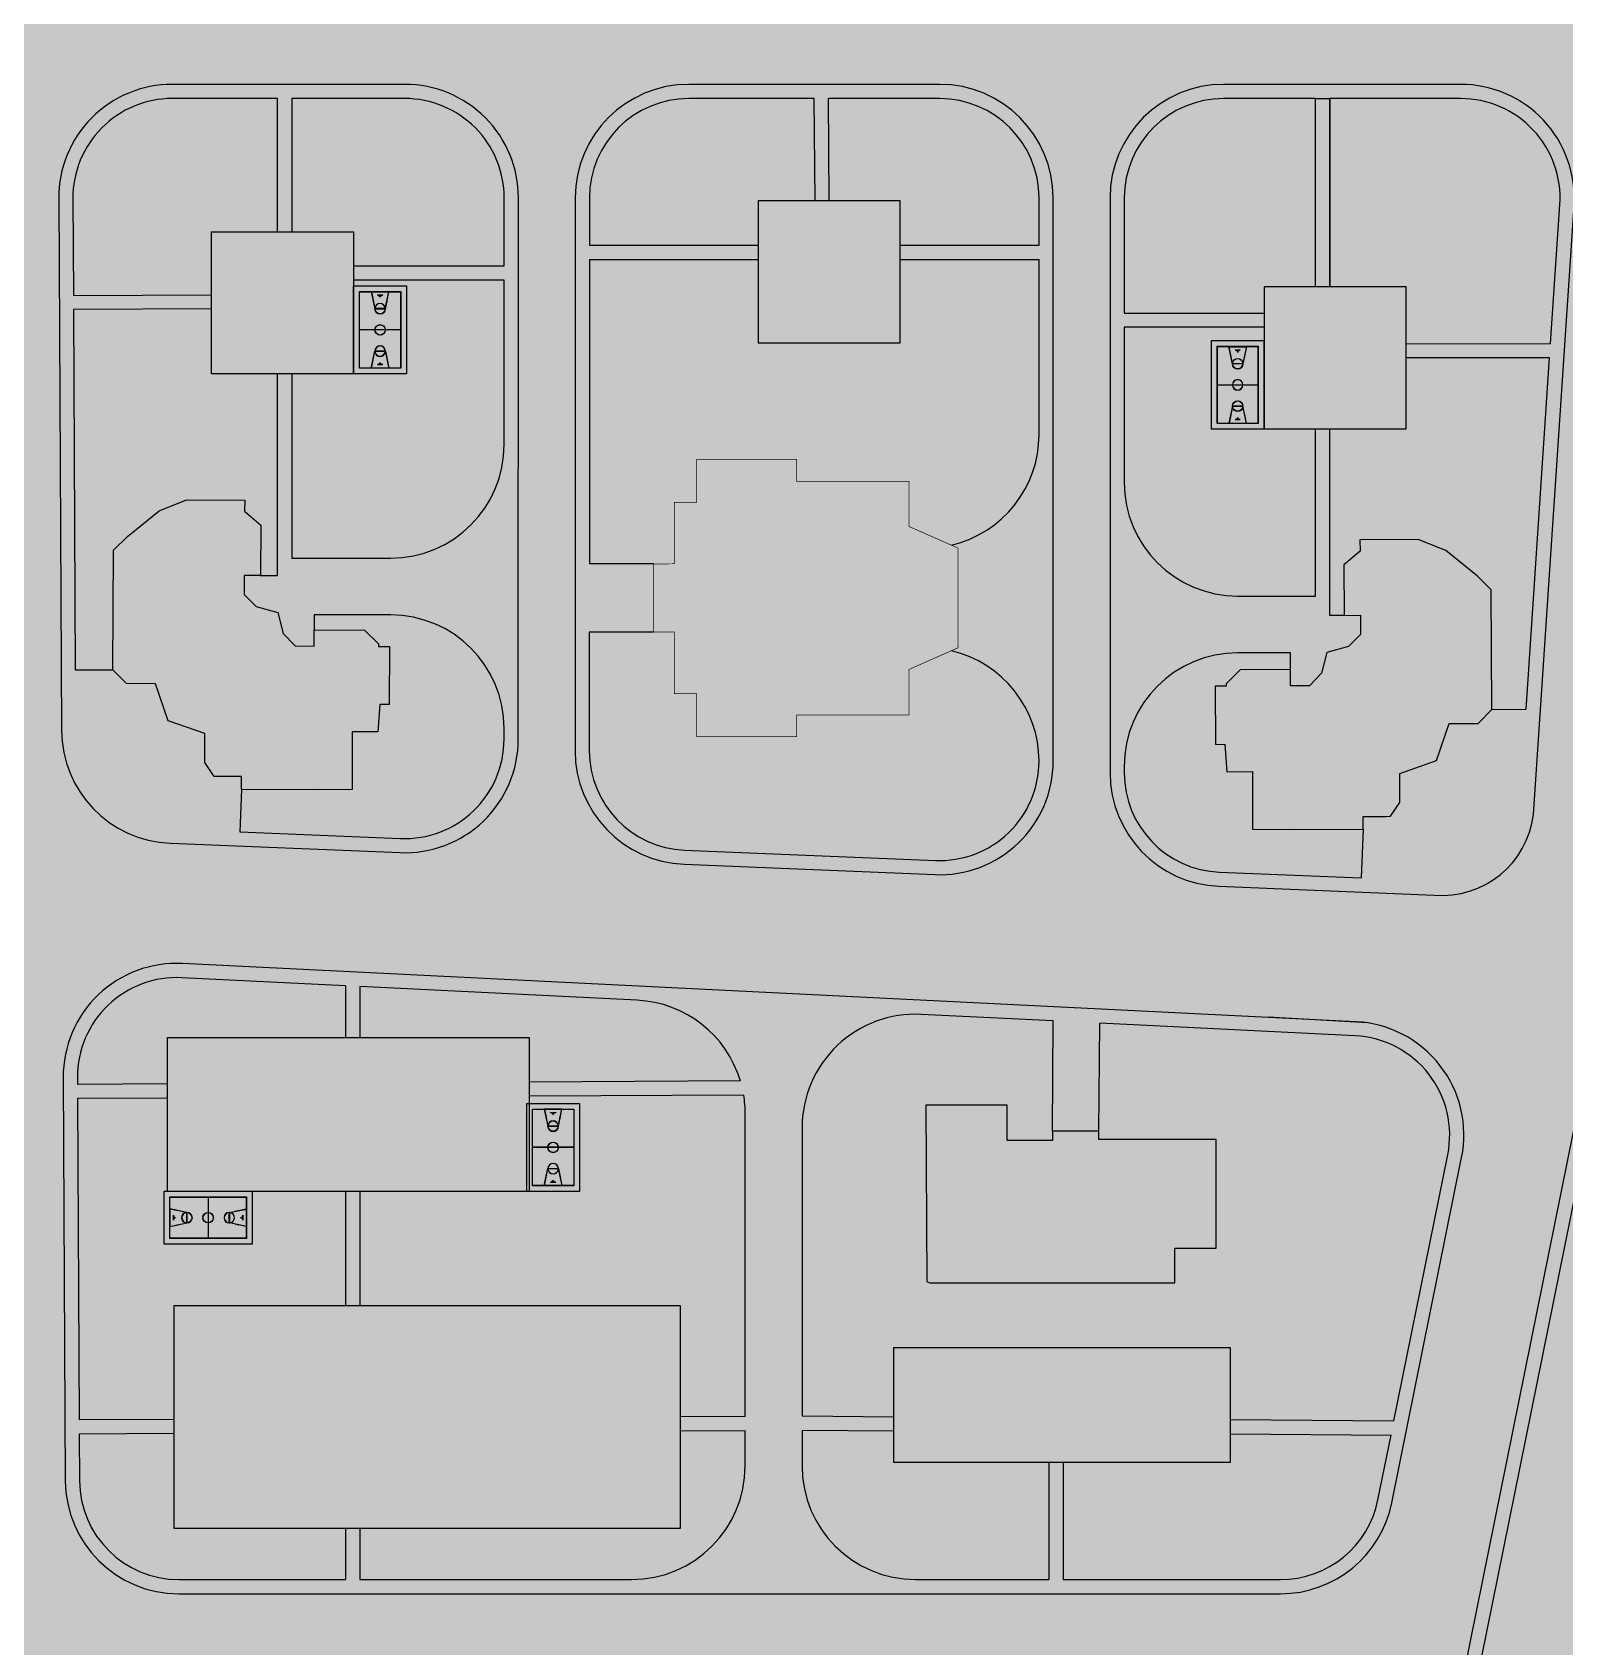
# Model space of a CAD drawing. Header units: inches. Extents: x -634 to 3638, y -6930911 to 5552.
# Drawn here: x 2186.9 to 2348.8, y 2172.8 to 2343.4 of the extents above; entities that cross this region are included whole.
import ezdxf

# ---------------------------------------------------------------- set-up
doc = ezdxf.new("R2010")
doc.units = ezdxf.units.IN
doc.header["$MEASUREMENT"] = 0
doc.layers.add('ELEV', color=134, linetype='Continuous', lineweight=18)
for name, color, linetype in [('SPORT', 7, 'Continuous'), ('зеленая зона', 100, 'Continuous'), ('муниц.здания', 181, 'Continuous')]:
    doc.layers.add(name, color=color, linetype=linetype)
for name, color, linetype, true_color in [('дет.площадки', 7, 'Continuous', 0xf5eb38), ('дорога', 7, 'Continuous', 0x737373), ('жил.зона', 7, 'Continuous', 0xee6868)]:
    doc.layers.add(name, color=color, linetype=linetype, true_color=true_color)

# ---------------------------------------------------------------- blocks, each defined once
blk = doc.blocks.new('A$C6FDB6B95')
at = {"layer": 'SPORT'}
for p, q in [((-2148, 1133), (1300, 1133)), ((-2148, -936), (-2148, 1133)), ((-1918, 904), (1070, 904)), ((-1918, -706), (-1918, 904)), ((-427, -706), (-427, 904)), ((-421, -706), (-421, 904)), ((1070, 904), (1070, -706)), ((1300, 1133), (1300, -936)), ((-1920, 438), (-1256, 300)), ((-1918, -246), (-1918, 444)), ((-1918, -246), (-1918, 444)), ((-1918, 444), (-1255, 306)), ((-1721, 403), (-1720, 408)), ((-1716, 402), (-1721, 403)), ((-1720, 408), (-1715, 407)), ((-1715, 407), (-1716, 402)), ((-1620, 382), (-1619, 387)), ((-1615, 381), (-1620, 382)), ((-1619, 387), (-1613, 386)), ((-1613, 386), (-1615, 381)), ((-1519, 361), (-1518, 366)), ((-1513, 360), (-1519, 361)), ((-1518, 366), (-1512, 365)), ((-1512, 365), (-1513, 360)), ((-1277, 305), (-1276, 299)), ((-1258, -102), (-1258, 300)), ((-1252, 300), (-1252, -102)), ((-427, -418), (-427, 616)), ((-421, -418), (-421, 616)), ((1070, 444), (406, 306)), ((1071, 438), (407, 300)), ((409, -102), (409, 300)), ((429, 305), (428, 299)), ((1070, -246), (1070, 444)), ((1070, -246), (1070, 444)), ((-1256, -102), (-1920, -240)), ((-1255, -108), (-1918, -246)), ((-1277, -107), (-1276, -101)), ((406, -108), (1070, -246)), ((407, -102), (1071, -240)), ((429, -107), (428, -101)), ((1300, -936), (-2148, -936)), ((1070, -706), (-1918, -706))]:
    blk.add_line(p, q, dxfattribs=at)
for points in [[(1300, -936), (-2148, -936), (-2148, 1133), (1300, 1133)], [(1076, -711), (-1924, -711), (-1924, 909), (1076, 909)], [(-1781, 202), (-1784, 202), (-1784, -4), (-1781, -4)], [(671, 361), (669, 366), (664, 365), (665, 360)], [(772, 382), (771, 387), (765, 386), (766, 381)], [(873, 403), (872, 408), (866, 407), (868, 402)], [(932, 202), (936, 202), (936, -4), (932, -4)], [(-1721, -205), (-1720, -211), (-1715, -209), (-1716, -204)], [(-1620, -184), (-1619, -190), (-1613, -188), (-1615, -183)], [(-1519, -163), (-1518, -168), (-1512, -167), (-1513, -162)], [(671, -163), (669, -168), (664, -167), (665, -162)], [(772, -184), (771, -190), (765, -188), (766, -183)], [(873, -205), (872, -211), (866, -209), (868, -204)]]:
    blk.add_lwpolyline(points, close=True, dxfattribs=at)
blk.add_lwpolyline([(403, -102, -0.985815), (403, 300)], format="xyb", close=True, dxfattribs=at)
for centre, radius in [((-1741, 99), 25.9), ((-424, 99), 207), ((-424, 99), 201), ((892, 99), 25.9)]:
    blk.add_circle(centre, radius, dxfattribs=at)
for centre, radius, start, end in [((-1255, 99), 207, 96.21469, 263.78531), ((-1255, 99), 201, 96.21469, 263.78531), ((-1255, 99), 207, 270, 90), ((-1255, 99), 201, 270.81854, 89.18146), ((406, 99), 207, 90, 270), ((406, 99), 201, 276.21469, 83.78531), ((406, 99), 207, 276.21469, 83.78531)]:
    blk.add_arc(centre, radius, start, end, dxfattribs=at)

msp = doc.modelspace()

# ---------------------------------------------------------------- hatches: boundary and pattern name
at = {"layer": 'ELEV', "linetype": 'Continuous'}
h = msp.add_hatch(dxfattribs=at)
h.set_pattern_fill('ANSI31', color=256, scale=0.01044, style=0)
h.set_pattern_definition([(45, (1262.311104, 3366.587935), (-0.02343928418428, 0.02343928418428), [])])
edge = h.paths.add_edge_path()
edge.add_ellipse((1445.78234, 3471.96182), major_axis=(0, 6932302.83262), ratio=0.00000001506, start_angle=89.999976115149, end_angle=270.000023884851)
edge.add_line((1445.67794, 3474.85168), (1445.67794, 3528.48347))
edge.add_line((1445.67794, 3528.48347), (1445.88675, 3528.48347))
edge.add_line((1445.88675, 3528.48347), (1445.88675, 3474.85168))
at = {"layer": 'дорога', "true_color": 0x636466}
h = msp.add_hatch(color=251, dxfattribs=at)
h.dxf.hatch_style = 1
h.paths.add_polyline_path([(2388.16199, 2558.76151), (1900.91547, 2558.76151), (1902.62868, 2138.1204), (2321.55774, 2041.40864), (2361.66137, 2215.12663), (2374.93753, 2332.70619)])
at = {"layer": 'дорога', "true_color": 0x939598}
h = msp.add_hatch(color=252, dxfattribs=at)
h.dxf.hatch_style = 1
h.paths.add_polyline_path([(2238.29791, 2325.89319, 0.414273069), (2226.29791, 2337.89562), (2201.73235, 2337.89562, 0.415721382), (2189.73251, 2325.83388), (2190.02166, 2269.63743, 0.400740866), (2201.52878, 2257.7093), (2225.79357, 2256.71215, 0.426234911), (2238.28629, 2268.69959)])
h.paths.add_polyline_path([(2224.79129, 2287.83323), (2214.34597, 2287.83487), (2214.34597, 2307.29345), (2212.84597, 2307.29345), (2212.84597, 2285.99026), (2211.0619, 2285.99026), (2209.34322, 2285.99875), (2209.32947, 2283.98136), (2210.58781, 2282.71147), (2212.87398, 2282.08114), (2213.45089, 2279.8842), (2214.70978, 2278.5546), (2216.72403, 2278.54464), (2216.73252, 2280.26317), (2216.73252, 2281.83487), (2224.78896, 2281.83323, -0.414213562), (2236.78652, 2269.8308), (2236.78629, 2268.69989, -0.426234911), (2225.85516, 2258.21088), (2208.86804, 2258.90896), (2209.05204, 2263.38639), (2209.05727, 2264.7423), (2206.63045, 2264.75429), (2206.1702, 2264.75656), (2205.17485, 2266.22435), (2205.18557, 2269.28882), (2201.28927, 2270.64379), (2199.97057, 2274.55461), (2196.90938, 2274.56974), (2195.45379, 2276.04195), (2191.48883, 2276.02155), (2191.29297, 2314.08683), (2205.89057, 2314.16194), (2205.89057, 2315.66196), (2191.28526, 2315.58681), (2191.23249, 2325.8416, -0.415721382), (2201.73235, 2336.39562), (2212.84597, 2336.39562), (2212.84597, 2322.29345), (2214.34597, 2322.29345), (2214.34597, 2336.39562), (2226.29791, 2336.39562, -0.414273069), (2236.79791, 2325.89349), (2236.79645, 2318.70226), (2220.89057, 2318.70549), (2220.89057, 2317.20549), (2236.79615, 2317.20226), (2236.79262, 2299.8308, -0.414186354)], flags=16)
h = msp.add_hatch(color=252, dxfattribs=at)
h.dxf.hatch_style = 1
h.paths.add_polyline_path([(2294.79212, 2325.89562, 0.414213562), (2282.79212, 2337.89562), (2256.29791, 2337.89562, 0.414154058), (2244.29791, 2325.89806), (2244.28604, 2267.47164, 0.402293539), (2255.79332, 2255.47932), (2282.2994, 2254.39006, 0.426294931), (2294.79212, 2266.37994)])
h.paths.add_polyline_path([(2284.74778, 2278.36281), (2284.02981, 2278.04634, -0.348297148), (2293.29212, 2266.36281), (2293.29212, 2266.37994, -0.426294931), (2282.36099, 2255.8888), (2255.85491, 2256.97805, -0.402293539), (2245.78604, 2267.47133), (2245.78859, 2280.01987), (2252.55108, 2280.0185), (2252.55108, 2287.22009), (2245.79006, 2287.22147), (2245.79659, 2319.39792), (2263.60738, 2319.39792), (2263.60738, 2320.89792), (2245.7969, 2320.89792), (2245.79791, 2325.89776, -0.414154058), (2256.29791, 2336.39562), (2269.54501, 2336.39562), (2269.63647, 2325.59842), (2271.13652, 2325.59842), (2271.04507, 2336.39562), (2282.79212, 2336.39562, -0.414213562), (2293.29212, 2325.89562), (2293.29212, 2320.89792), (2278.60738, 2320.89792), (2278.60738, 2319.39792), (2293.29212, 2319.39792), (2293.29212, 2300.88821, -0.348297148), (2284.02981, 2289.20467), (2284.74778, 2288.88821)], flags=16)
h = msp.add_hatch(color=252, dxfattribs=at)
h.dxf.hatch_style = 1
h.paths.add_polyline_path([(2324.0112, 2336.39562), (2322.5112, 2336.39562), (2322.5112, 2316.4823), (2324.0112, 2316.4823)], flags=0)
h.paths.add_polyline_path([(2337.83292, 2337.89562), (2312.79212, 2337.89562, 0.414213562), (2300.79212, 2325.89562), (2300.79212, 2265.1471, 0.402234529), (2312.2994, 2253.15722), (2335.02581, 2252.22329, 0.403601937), (2345.51869, 2260.74263), (2349.80637, 2325.09789, 0.433835841)])
h.paths.add_polyline_path([(2337.83292, 2336.39562, -0.433835841), (2348.30969, 2325.19761), (2347.33018, 2310.4959), (2332.07209, 2310.4823), (2332.07209, 2308.9823), (2347.23024, 2308.99581), (2344.75761, 2271.88326), (2341.12683, 2271.83765), (2339.67124, 2270.36543), (2336.61005, 2270.35031), (2335.29135, 2266.43949), (2331.39506, 2265.08451), (2331.40577, 2262.02004), (2330.41042, 2260.55226), (2329.95017, 2260.54998), (2327.52335, 2260.53799), (2327.52858, 2259.18208), (2327.31733, 2254.04133), (2312.36099, 2254.65596, -0.402234529), (2302.29212, 2265.1471), (2302.29212, 2265.82522, -0.414213562), (2314.29212, 2277.82522), (2319.8481, 2277.82522), (2319.8481, 2276.05887), (2319.8566, 2274.34034), (2321.87084, 2274.35029), (2323.12974, 2275.6799), (2323.70664, 2277.87683), (2325.99281, 2278.50716), (2327.25116, 2279.77705), (2327.2374, 2281.79444), (2325.51872, 2281.78595), (2324.0112, 2281.78595), (2324.0112, 2301.4823), (2322.5112, 2301.4823), (2322.5112, 2283.82522), (2314.29212, 2283.82522, -0.414213562), (2302.29212, 2295.82522), (2302.29212, 2312.23387), (2317.07209, 2312.23387), (2317.07209, 2313.73387), (2302.29212, 2313.73387), (2302.29212, 2325.89562, -0.414213562), (2312.79212, 2336.39562)], flags=16)
h.paths.add_polyline_path([(2317.07209, 2310.79264), (2317.07209, 2301.4823), (2311.48588, 2301.4823), (2311.48588, 2310.79264)], flags=0)
h.paths.add_polyline_path([(2316.46692, 2310.18747), (2316.46692, 2302.08747), (2312.09105, 2302.08747), (2312.09105, 2310.18747)], flags=0)
h.paths.add_polyline_path([(2315.19417, 2302.10299), (2315.19483, 2302.09983), (2315.21002, 2302.10299)], flags=0)
h.paths.add_polyline_path([(2316.4514, 2310.17195), (2316.4514, 2306.12971), (2314.83755, 2306.12971, -0.986206236), (2313.72042, 2306.12971), (2312.88225, 2306.12971), (2312.10657, 2306.12971), (2312.10657, 2306.14523), (2312.10657, 2310.17195), (2315.19417, 2310.17195), (2315.19483, 2310.17511), (2315.21002, 2310.17195)], flags=0)
h.paths.add_polyline_path([(2313.3638, 2310.17195), (2313.72365, 2308.44018, -0.897017361), (2314.83432, 2308.44018), (2314.8189, 2308.4385, 0.897017361), (2313.73907, 2308.4385), (2313.72365, 2308.44018), (2313.7346, 2308.38747), (2314.83755, 2308.38747, -1.006968894), (2313.72036, 2308.37971), (2313.57525, 2309.07808), (2313.56006, 2309.07492), (2313.5569, 2309.09011), (2313.50687, 2309.34914), (2313.50323, 2309.34839), (2313.50008, 2309.36358), (2313.45128, 2309.62287), (2313.44641, 2309.62186), (2313.44325, 2309.63705), (2313.34795, 2310.17195)], flags=0)
h.paths.add_polyline_path([(2315.11472, 2309.63705), (2315.11156, 2309.62186), (2315.09637, 2309.62501), (2315.09953, 2309.64021)], flags=0)
h.paths.add_polyline_path([(2314.5583, 2309.80885), (2314.5583, 2309.79954), (2313.99967, 2309.79954), (2313.99967, 2309.80885)], flags=0)
h.paths.add_polyline_path([(2314.34881, 2309.69247, -1), (2314.20916, 2309.69247, -1)], flags=0)
h.paths.add_polyline_path([(2315.05789, 2309.36358), (2315.05474, 2309.34839), (2315.03954, 2309.35155), (2315.0427, 2309.36674)], flags=0)
h.paths.add_polyline_path([(2315.00107, 2309.09011), (2314.99791, 2309.07492), (2314.98272, 2309.07808), (2314.98588, 2309.09327)], flags=0)
h.paths.add_polyline_path([(2314.82203, 2308.37195, -0.985814884), (2313.73594, 2308.37195)], flags=0)
h.paths.add_polyline_path([(2313.73594, 2306.14523), (2314.82203, 2306.14523, 0.985811187)], flags=0)
h.paths.add_polyline_path([(2314.83755, 2303.88747), (2313.7346, 2303.88747), (2313.72365, 2303.83475), (2313.73907, 2303.83643, 0.897017361), (2314.8189, 2303.83643), (2314.83432, 2303.83475, -0.897017361), (2313.72365, 2303.83475), (2313.3638, 2302.10299), (2313.34795, 2302.10299), (2313.45844, 2302.63473), (2313.44325, 2302.63789), (2313.44641, 2302.65308), (2313.50323, 2302.9107), (2313.50008, 2302.91136), (2313.50323, 2302.92655), (2313.56094, 2303.18399), (2313.5569, 2303.18483), (2313.56006, 2303.20002), (2313.72036, 2303.89523, -1.006968894)], flags=0)
h.paths.add_polyline_path([(2314.82203, 2303.90299), (2313.73594, 2303.90299, -0.985814884)], flags=0)
h.paths.add_polyline_path([(2314.99791, 2303.20002), (2315.00107, 2303.18483), (2314.98588, 2303.18167), (2314.98272, 2303.19686)], flags=0)
h.paths.add_polyline_path([(2315.05474, 2302.92655), (2315.05789, 2302.91136), (2315.0427, 2302.9082), (2315.03954, 2302.92339)], flags=0)
h.paths.add_polyline_path([(2315.11156, 2302.65308), (2315.11472, 2302.63789), (2315.09953, 2302.63473), (2315.09637, 2302.64992)], flags=0)
h.paths.add_polyline_path([(2314.34881, 2302.58247, -1), (2314.20916, 2302.58247, -1)], flags=0)
h.paths.add_polyline_path([(2314.5583, 2302.4754), (2314.5583, 2302.46609), (2313.99967, 2302.46609), (2313.99967, 2302.4754)], flags=0)
at = {"layer": 'дорога', "true_color": 0x58ba48}
h = msp.add_hatch(color=85, dxfattribs=at)
h.dxf.hatch_style = 1
h.paths.add_polyline_path([(2212.84597, 2336.39562), (2201.73235, 2336.39562, 0.415721382), (2191.23249, 2325.8416), (2191.28526, 2315.58681), (2205.89057, 2315.66196), (2205.89057, 2322.29345), (2212.84597, 2322.29345)])
h = msp.add_hatch(color=85, dxfattribs=at)
h.dxf.hatch_style = 1
h.paths.add_polyline_path([(2226.29791, 2336.39562), (2214.34597, 2336.39562), (2214.34597, 2322.29345), (2220.89057, 2322.29345), (2220.89057, 2318.70549), (2236.79645, 2318.70226), (2236.79791, 2325.89349, 0.414273069)])
h = msp.add_hatch(color=85, dxfattribs=at)
h.dxf.hatch_style = 1
h.paths.add_polyline_path([(2269.54501, 2336.39562), (2256.29791, 2336.39562, 0.414154058), (2245.79791, 2325.89776), (2245.7969, 2320.89792), (2263.60738, 2320.89792), (2263.60738, 2325.59842), (2269.63647, 2325.59842)])
h = msp.add_hatch(color=85, dxfattribs=at)
h.dxf.hatch_style = 1
h.paths.add_polyline_path([(2282.79212, 2336.39562), (2271.04507, 2336.39562), (2271.13652, 2325.59842), (2278.60738, 2325.59842), (2278.60738, 2320.89792), (2293.29212, 2320.89792), (2293.29212, 2325.89562, 0.414213562)])
h = msp.add_hatch(color=85, dxfattribs=at)
h.dxf.hatch_style = 1
h.paths.add_polyline_path([(2322.5112, 2336.39562), (2312.79212, 2336.39562, 0.414213562), (2302.29212, 2325.89562), (2302.29212, 2313.73387), (2317.07209, 2313.73387), (2317.07209, 2316.4823), (2322.5112, 2316.4823)])
at = {"layer": 'дорога', "true_color": 0x939598}
h = msp.add_hatch(color=252, dxfattribs=at)
h.dxf.hatch_style = 1
h.paths.add_polyline_path([(2324.0112, 2336.39562), (2322.5112, 2336.39562), (2322.5112, 2316.4823), (2324.0112, 2316.4823)])
at = {"layer": 'дорога', "true_color": 0x58ba48}
h = msp.add_hatch(color=85, dxfattribs=at)
h.dxf.hatch_style = 1
h.paths.add_polyline_path([(2348.30969, 2325.19761, 0.433835841), (2337.83292, 2336.39562), (2324.0112, 2336.39562), (2324.0112, 2316.4823), (2332.07209, 2316.4823), (2332.07209, 2310.4823), (2347.33018, 2310.4959)])
at = {"layer": 'дорога', "true_color": 0xf4ee51}
h = msp.add_hatch(color=41, dxfattribs=at)
h.dxf.hatch_style = 1
h.paths.add_polyline_path([(2278.60738, 2325.59842), (2263.60738, 2325.59842), (2263.60738, 2310.59842), (2278.60738, 2310.59842)])
h = msp.add_hatch(color=41, dxfattribs=at)
h.dxf.hatch_style = 1
h.paths.add_polyline_path([(2220.89057, 2322.29345), (2205.89057, 2322.29345), (2205.89057, 2307.29345), (2220.89057, 2307.29345)])
at = {"layer": 'дорога', "true_color": 0x58ba48}
h = msp.add_hatch(color=85, dxfattribs=at)
h.dxf.hatch_style = 1
h.paths.add_polyline_path([(2293.29212, 2300.88821), (2293.29212, 2319.39792), (2278.60738, 2319.39792), (2278.60738, 2310.59842), (2263.60738, 2310.59842), (2263.60738, 2319.39792), (2245.79659, 2319.39792), (2245.79006, 2287.22147), (2252.55108, 2287.22009), (2254.75265, 2287.23252), (2254.75265, 2293.72791), (2257.1193, 2293.72791), (2257.1193, 2298.27025), (2267.69589, 2298.27025), (2267.69589, 2295.95672), (2279.54677, 2295.95672), (2279.54677, 2291.1807), (2284.02981, 2289.20467, 0.348297148)])
h = msp.add_hatch(color=85, dxfattribs=at)
h.dxf.hatch_style = 1
h.paths.add_polyline_path([(2236.79262, 2299.8308), (2236.79615, 2317.20226), (2220.89057, 2317.20549), (2220.89057, 2307.29345), (2214.34597, 2307.29345), (2214.34597, 2287.83487), (2224.79129, 2287.83323, 0.414186354)])
h.paths.add_polyline_path([(2225.87161, 2307.89862), (2221.49574, 2307.89862), (2221.49574, 2315.99862), (2225.87161, 2315.99862)], flags=16)
h.paths.add_polyline_path([(2222.76849, 2315.98311), (2222.76783, 2315.98626), (2222.75264, 2315.98311)], flags=0)
h.paths.add_polyline_path([(2225.85609, 2307.91414), (2222.76849, 2307.91414), (2222.76783, 2307.91098), (2222.75264, 2307.91414), (2221.51126, 2307.91414), (2221.51126, 2311.95638), (2223.12511, 2311.95638, -0.986204438), (2224.24224, 2311.95638), (2225.08041, 2311.95638), (2225.85609, 2311.95638), (2225.85609, 2311.94087)], flags=0)
h.paths.add_polyline_path([(2223.12511, 2309.71414), (2223.14063, 2309.71414, -0.99433131), (2224.22678, 2309.7048), (2224.23901, 2309.64591, 1.048443141)], flags=0)
h.paths.add_polyline_path([(2223.12511, 2309.69862), (2224.24391, 2309.69862), (2224.2423, 2309.70638, -0.993079335)], flags=0)
h.paths.add_polyline_path([(2223.96299, 2308.27724), (2223.40437, 2308.27724), (2223.40437, 2308.28656), (2223.68368, 2308.3238, -0.414213562), (2223.61385, 2308.39362, -1), (2223.7535, 2308.39362, -0.414213562), (2223.68368, 2308.3238), (2223.90712, 2308.28656), (2223.96299, 2308.28656)], flags=0)
h.paths.add_polyline_path([(2224.51941, 2308.44904), (2224.50422, 2308.44589), (2224.50106, 2308.46108), (2224.51625, 2308.46424)], flags=0)
h.paths.add_polyline_path([(2224.46258, 2308.72251), (2224.44739, 2308.71936), (2224.44424, 2308.73455), (2224.45943, 2308.7377)], flags=0)
h.paths.add_polyline_path([(2222.86313, 2308.44589), (2222.84794, 2308.44904), (2222.8511, 2308.46424), (2222.86629, 2308.46108)], flags=0)
h.paths.add_polyline_path([(2224.40576, 2308.99598), (2224.39057, 2308.99282), (2224.38741, 2309.00802), (2224.4026, 2309.01117)], flags=0)
h.paths.add_polyline_path([(2222.91996, 2308.71936), (2222.90477, 2308.72251), (2222.90792, 2308.7377), (2222.92312, 2308.73455)], flags=0)
h.paths.add_polyline_path([(2222.97678, 2308.99282), (2222.96159, 2308.99598), (2222.96475, 2309.01117), (2222.97994, 2309.00802)], flags=0)
h.paths.add_polyline_path([(2224.22672, 2311.94087), (2223.14063, 2311.94087, 0.985814884)], flags=0)
h.paths.add_polyline_path([(2223.12834, 2314.25134), (2223.14376, 2314.24966, -0.897017361), (2224.22359, 2314.24966), (2224.23901, 2314.25134, 0.897017361)], flags=0)
h.paths.add_polyline_path([(2223.12511, 2314.19862), (2224.22806, 2314.19862), (2224.59886, 2315.98311), (2224.61471, 2315.98311), (2224.50422, 2315.45136), (2224.51941, 2315.44821), (2224.51625, 2315.43301), (2224.45943, 2315.17539), (2224.46258, 2315.17474), (2224.45943, 2315.15954), (2224.40172, 2314.90211), (2224.40576, 2314.90127), (2224.4026, 2314.88607), (2224.2423, 2314.19087, -1.006968894)], flags=0)
h.paths.add_polyline_path([(2223.14063, 2314.18311), (2224.22672, 2314.18311, -0.985814884)], flags=0)
h.paths.add_polyline_path([(2222.97994, 2314.88923), (2222.96475, 2314.88607), (2222.96159, 2314.90127), (2222.97678, 2314.90442)], flags=0)
h.paths.add_polyline_path([(2222.92312, 2315.1627), (2222.90792, 2315.15954), (2222.90477, 2315.17474), (2222.91996, 2315.17789)], flags=0)
h.paths.add_polyline_path([(2223.61385, 2315.50362, -0.414213562), (2223.68368, 2315.57345), (2223.46023, 2315.61069), (2223.40437, 2315.61069), (2223.40437, 2315.62), (2223.96299, 2315.62), (2223.96299, 2315.61069), (2223.68368, 2315.57345, -0.414213562), (2223.7535, 2315.50362, -1)], flags=0)
h.paths.add_polyline_path([(2222.86629, 2315.43617), (2222.8511, 2315.43301), (2222.84794, 2315.44821), (2222.86313, 2315.45136)], flags=0)
at = {"layer": 'дорога', "true_color": 0xf4ee51}
h = msp.add_hatch(color=41, dxfattribs=at)
h.dxf.hatch_style = 1
h.paths.add_polyline_path([(2332.07209, 2316.4823), (2317.07209, 2316.4823), (2317.07209, 2301.4823), (2332.07209, 2301.4823)])
at = {"layer": 'дорога', "true_color": 0x58ba48}
h = msp.add_hatch(color=85, dxfattribs=at)
h.dxf.hatch_style = 1
h.paths.add_polyline_path([(2212.84597, 2307.29345), (2205.89057, 2307.29345), (2205.89057, 2314.16194), (2191.29297, 2314.08683), (2191.48883, 2276.02155), (2195.45379, 2276.04195), (2195.51622, 2288.67487), (2196.98627, 2290.13047), (2200.33105, 2292.82857), (2203.23149, 2293.98934), (2209.38255, 2293.95895), (2209.37674, 2292.78301), (2211.08819, 2291.31154), (2211.0619, 2285.99026), (2212.84597, 2285.99026)])
h = msp.add_hatch(color=85, dxfattribs=at)
h.dxf.hatch_style = 1
h.paths.add_polyline_path([(2322.5112, 2301.4823), (2317.07209, 2301.4823), (2317.07209, 2312.23387), (2302.29212, 2312.23387), (2302.29212, 2295.82522, 0.414213562), (2314.29212, 2283.82522), (2322.5112, 2283.82522)])
h.paths.add_polyline_path([(2316.46692, 2302.08747), (2312.09105, 2302.08747), (2312.09105, 2310.18747), (2316.46692, 2310.18747)], flags=16)
h.paths.add_polyline_path([(2315.19417, 2302.10299), (2315.19483, 2302.09983), (2315.21002, 2302.10299)], flags=0)
h.paths.add_polyline_path([(2316.4514, 2306.12971), (2314.83755, 2306.12971, -0.986206236), (2313.72042, 2306.12971), (2312.88225, 2306.12971), (2312.10657, 2306.12971), (2312.10657, 2306.14523), (2312.10657, 2310.17195), (2315.19417, 2310.17195), (2315.19483, 2310.17511), (2315.21002, 2310.17195), (2316.4514, 2310.17195)], flags=0)
h.paths.add_polyline_path([(2314.83432, 2303.83475), (2314.8189, 2303.83643, -0.897017361), (2313.73907, 2303.83643), (2313.72365, 2303.83475, 0.897017361)], flags=0)
h.paths.add_polyline_path([(2313.34795, 2302.10299), (2313.45844, 2302.63473), (2313.44325, 2302.63789), (2313.44641, 2302.65308), (2313.50323, 2302.9107), (2313.50008, 2302.91136), (2313.50323, 2302.92655), (2313.56094, 2303.18399), (2313.5569, 2303.18483), (2313.56006, 2303.20002), (2313.72036, 2303.89523, -1.006968894), (2314.83755, 2303.88747), (2313.7346, 2303.88747), (2313.3638, 2302.10299)], flags=0)
h.paths.add_polyline_path([(2315.11472, 2302.63789), (2315.09953, 2302.63473), (2315.09637, 2302.64992), (2315.11156, 2302.65308)], flags=0)
h.paths.add_polyline_path([(2314.5583, 2302.46609), (2313.99967, 2302.46609), (2313.99967, 2302.4754), (2314.27898, 2302.51264, -0.414213562), (2314.20916, 2302.58247, -1), (2314.34881, 2302.58247, -0.414213562), (2314.27898, 2302.51264), (2314.50243, 2302.4754), (2314.5583, 2302.4754)], flags=0)
h.paths.add_polyline_path([(2315.05789, 2302.91136), (2315.0427, 2302.9082), (2315.03954, 2302.92339), (2315.05474, 2302.92655)], flags=0)
h.paths.add_polyline_path([(2315.00107, 2303.18483), (2314.98588, 2303.18167), (2314.98272, 2303.19686), (2314.99791, 2303.20002)], flags=0)
h.paths.add_polyline_path([(2314.82203, 2303.90299), (2313.73594, 2303.90299, -0.985814884)], flags=0)
h.paths.add_polyline_path([(2313.73594, 2306.14523), (2314.82203, 2306.14523, 0.985811187)], flags=0)
h.paths.add_polyline_path([(2314.83755, 2308.37195), (2314.82203, 2308.37195, -0.99433131), (2313.73588, 2308.38129), (2313.72365, 2308.44018, 1.048443141)], flags=0)
h.paths.add_polyline_path([(2313.71875, 2308.38747), (2313.72036, 2308.37971, -0.993079335), (2314.83755, 2308.38747)], flags=0)
h.paths.add_polyline_path([(2314.99791, 2309.07492), (2314.98272, 2309.07808), (2314.98588, 2309.09327), (2315.00107, 2309.09011)], flags=0)
h.paths.add_polyline_path([(2315.05474, 2309.34839), (2315.03954, 2309.35155), (2315.0427, 2309.36674), (2315.05789, 2309.36358)], flags=0)
h.paths.add_polyline_path([(2313.57525, 2309.07808), (2313.56006, 2309.07492), (2313.5569, 2309.09011), (2313.57209, 2309.09327)], flags=0)
h.paths.add_polyline_path([(2315.11156, 2309.62186), (2315.09637, 2309.62501), (2315.09953, 2309.64021), (2315.11472, 2309.63705)], flags=0)
h.paths.add_polyline_path([(2313.51842, 2309.35155), (2313.50323, 2309.34839), (2313.50008, 2309.36358), (2313.51527, 2309.36674)], flags=0)
h.paths.add_polyline_path([(2314.20916, 2309.69247, -0.414213562), (2314.27898, 2309.7623), (2314.05554, 2309.79954), (2313.99967, 2309.79954), (2313.99967, 2309.80885), (2314.5583, 2309.80885), (2314.5583, 2309.79954), (2314.27898, 2309.7623, -0.414213562), (2314.34881, 2309.69247, -1)], flags=0)
h.paths.add_polyline_path([(2313.4616, 2309.62501), (2313.44641, 2309.62186), (2313.44325, 2309.63705), (2313.45844, 2309.64021)], flags=0)
h = msp.add_hatch(color=85, dxfattribs=at)
h.dxf.hatch_style = 1
h.paths.add_polyline_path([(2347.23024, 2308.99581), (2332.07209, 2308.9823), (2332.07209, 2301.4823), (2324.0112, 2301.4823), (2324.0112, 2281.78595), (2325.51872, 2281.78595), (2325.49243, 2287.10723), (2327.20388, 2288.5787), (2327.19807, 2289.75464), (2333.34913, 2289.78504), (2336.24957, 2288.62426), (2339.59435, 2285.92616), (2341.06441, 2284.47056), (2341.12683, 2271.83765), (2344.75761, 2271.88326)])
at = {"layer": 'дорога', "true_color": 0xcd6928}
h = msp.add_hatch(color=32, dxfattribs=at)
h.dxf.hatch_style = 1
h.paths.add_polyline_path([(2284.74778, 2288.88821), (2279.54677, 2291.1807), (2279.54677, 2295.95672), (2267.69589, 2295.95672), (2267.69589, 2298.27025), (2257.1193, 2298.27025), (2257.1193, 2293.72791), (2254.75265, 2293.72791), (2254.75265, 2287.23252), (2252.55108, 2287.22009), (2252.55108, 2280.0185), (2254.75265, 2280.0185), (2254.75265, 2273.5231), (2257.1193, 2273.5231), (2257.1193, 2268.98076), (2267.69589, 2268.98076), (2267.69589, 2271.25459), (2279.54677, 2271.25459), (2279.54677, 2276.07032), (2284.74778, 2278.36281)])
h = msp.add_hatch(color=32, dxfattribs=at)
h.dxf.hatch_style = 1
h.paths.add_polyline_path([(2224.68423, 2278.50553), (2223.50829, 2278.51112), (2223.50955, 2278.76697), (2222.05395, 2280.23688), (2216.73252, 2280.26317), (2216.72403, 2278.54464), (2214.70978, 2278.5546), (2213.45089, 2279.8842), (2212.87398, 2282.08114), (2210.58781, 2282.71147), (2209.32947, 2283.98136), (2209.34322, 2285.99875), (2211.0619, 2285.99026), (2211.08819, 2291.31154), (2209.37674, 2292.78301), (2209.38255, 2293.95895), (2203.23149, 2293.98934), (2200.33105, 2292.82857), (2196.98627, 2290.13047), (2195.51622, 2288.67487), (2195.45379, 2276.04195), (2196.90938, 2274.56974), (2199.97057, 2274.55461), (2201.28927, 2270.64379), (2205.18557, 2269.28882), (2205.17485, 2266.22435), (2206.1702, 2264.75656), (2206.63045, 2264.75429), (2209.05727, 2264.7423), (2209.05204, 2263.38639), (2216.6493, 2263.35193), (2220.72096, 2263.38639), (2220.75028, 2269.47845), (2223.46401, 2269.47057), (2223.65663, 2272.36434), (2224.65386, 2272.35989)])
h = msp.add_hatch(color=32, dxfattribs=at)
h.dxf.hatch_style = 1
h.paths.add_polyline_path([(2341.06441, 2284.47056), (2339.59435, 2285.92616), (2336.24957, 2288.62426), (2333.34913, 2289.78504), (2327.19807, 2289.75464), (2327.20388, 2288.5787), (2325.49243, 2287.10723), (2325.51872, 2281.78595), (2327.2374, 2281.79444), (2327.25116, 2279.77705), (2325.99281, 2278.50716), (2323.70664, 2277.87683), (2323.12974, 2275.6799), (2321.87084, 2274.35029), (2319.8566, 2274.34034), (2319.8481, 2276.05887), (2314.52667, 2276.03257), (2313.07107, 2274.56266), (2313.07234, 2274.30681), (2311.8964, 2274.30122), (2311.92677, 2268.15558), (2312.92399, 2268.16003), (2313.11661, 2265.26626), (2315.83035, 2265.27415), (2315.85967, 2259.18208), (2319.93132, 2259.14762), (2327.52858, 2259.18208), (2327.52335, 2260.53799), (2329.95017, 2260.54998), (2330.41042, 2260.55226), (2331.40577, 2262.02004), (2331.39506, 2265.08451), (2335.29135, 2266.43949), (2336.61005, 2270.35031), (2339.67124, 2270.36543), (2341.12683, 2271.83765)])
at = {"layer": 'дорога', "true_color": 0x58ba48}
h = msp.add_hatch(color=85, dxfattribs=at)
h.dxf.hatch_style = 1
h.paths.add_polyline_path([(2236.78629, 2268.69989), (2236.78652, 2269.8308, 0.414213562), (2224.78896, 2281.83323), (2216.73252, 2281.83487), (2216.73252, 2280.26317), (2222.05395, 2280.23688), (2223.50955, 2278.76697), (2223.50829, 2278.51112), (2224.68423, 2278.50553), (2224.65386, 2272.35989), (2223.65663, 2272.36434), (2223.46401, 2269.47057), (2220.75028, 2269.47845), (2220.72096, 2263.38639), (2216.6493, 2263.35193), (2209.05204, 2263.38639), (2208.86804, 2258.90896), (2225.85516, 2258.21088, 0.426234911)])
h = msp.add_hatch(color=85, dxfattribs=at)
h.dxf.hatch_style = 1
h.paths.add_polyline_path([(2293.29211, 2266.37166, 0.348090362), (2284.02981, 2278.04634), (2279.54677, 2276.07032), (2279.54677, 2271.25459), (2267.69589, 2271.25459), (2267.69589, 2268.98076), (2257.1193, 2268.98076), (2257.1193, 2273.5231), (2254.75265, 2273.5231), (2254.75265, 2280.0185), (2252.55108, 2280.0185), (2245.78859, 2280.01987), (2245.78604, 2267.47133, 0.402293539), (2255.85491, 2256.97805), (2282.36099, 2255.8888, 0.426061961)])
h = msp.add_hatch(color=85, dxfattribs=at)
h.dxf.hatch_style = 1
h.paths.add_polyline_path([(2315.83035, 2265.27415), (2313.11661, 2265.26626), (2312.92399, 2268.16003), (2311.92677, 2268.15558), (2311.8964, 2274.30122), (2313.07234, 2274.30681), (2313.07107, 2274.56266), (2314.52667, 2276.03257), (2319.8481, 2276.05887), (2319.8481, 2277.82522), (2314.29212, 2277.82522, 0.414213562), (2302.29212, 2265.82522), (2302.29212, 2265.1471, 0.402234529), (2312.36099, 2254.65596), (2327.31733, 2254.04133), (2327.52858, 2259.18208), (2319.93132, 2259.14762), (2315.85967, 2259.18208)])
h = msp.add_hatch(color=85, dxfattribs=at)
h.dxf.hatch_style = 1
h.paths.add_polyline_path([(2024.86257, 2141.16318), (1916.27333, 2141.16318), (1916.27333, 2239.89936), (2013.38505, 2239.89936), (2013.38505, 2242.09081, 0.440017103), (2001.96968, 2252.55083), (1902.19818, 2243.81974), (1902.62868, 2138.1204), (2321.55774, 2041.40864), (2361.66137, 2215.12663), (2363.93033, 2235.22158), (2362.05875, 2235.32596, 0.372700523), (2351.18231, 2226.9231), (2320.50665, 2075.20333, -0.079040438), (2319.02333, 2071.22946, -0.328453608), (2284.1007, 2055.58834), (2078.44782, 2102.28989), (2035.69161, 2113.08823, -0.261418449), (2026.10279, 2122.17961), (2025.70148, 2123.47406, -0.071049496), (2025.09794, 2127.24345)])
at = {"layer": 'дорога', "true_color": 0x939598}
h = msp.add_hatch(color=252, dxfattribs=at)
h.dxf.hatch_style = 1
edge = h.paths.add_edge_path()
edge.add_arc((2326.17549, 2226.86834), 12, 348.5696681, 441.2033235)
edge.add_line((2328.01063, 2238.72719), (2202.80455, 2245.00049))
edge.add_arc((2202.21025, 2233.01522), 12, 87.1612857, 180.2948023)
edge.add_line((2190.21041, 2232.95348), (2190.42966, 2190.34297))
edge.add_arc((2202.4295, 2190.40471), 12, 180.2948023, 270)
edge.add_line((2202.4295, 2178.40471), (2318.80304, 2178.40471))
edge.add_arc((2318.80304, 2190.40471), 12, 270, 348.5696681)
edge.add_line((2330.56503, 2188.02659), (2337.93748, 2224.49023))
at = {"layer": 'дорога', "true_color": 0x58ba48}
h = msp.add_hatch(color=85, dxfattribs=at)
h.dxf.hatch_style = 1
h.paths.add_polyline_path([(2220.02819, 2242.64461), (2202.73026, 2243.50233, 0.43032419), (2191.71039, 2232.96119), (2191.71415, 2232.2304), (2201.22624, 2232.27935), (2201.22624, 2237.1928), (2220.02819, 2237.1928)])
h = msp.add_hatch(color=85, dxfattribs=at)
h.dxf.hatch_style = 1
h.paths.add_polyline_path([(2250.85256, 2241.11617), (2221.52819, 2242.57023), (2221.52819, 2237.1928), (2239.43764, 2237.1928), (2239.43764, 2232.47596), (2261.74867, 2232.59075, 0.317236773)])
h = msp.add_hatch(color=85, dxfattribs=at)
h.dxf.hatch_style = 1
h.paths.add_polyline_path([(2294.77883, 2238.93806), (2280.85256, 2239.6286, 0.428800516), (2268.25827, 2227.64333), (2268.25827, 2197.19533), (2277.96033, 2197.11238), (2277.96033, 2204.44277), (2313.49433, 2204.44277), (2313.49433, 2196.80859), (2330.7804, 2196.66081), (2336.46723, 2224.78749, 0.458847479), (2326.69549, 2237.35546), (2299.72948, 2238.69258), (2299.62093, 2227.29546), (2299.62093, 2226.41253), (2312.02037, 2226.41253), (2312.02037, 2214.92834), (2307.63161, 2214.92834), (2307.63161, 2211.26939), (2281.77121, 2211.26939), (2281.44692, 2211.40966), (2281.32621, 2230.01495), (2289.92967, 2230.01495), (2289.92967, 2226.30656), (2294.72586, 2226.30656), (2294.72586, 2227.29546)])
at = {"layer": 'дорога', "true_color": 0x939598}
h = msp.add_hatch(color=252, dxfattribs=at)
h.dxf.hatch_style = 1
h.paths.add_polyline_path([(2036.05891, 2114.54256, -0.261418449), (2027.53551, 2122.62379), (2027.1342, 2123.91824, -0.071049496), (2026.59773, 2127.26881), (2026.36279, 2141.16318), (2024.863, 2141.13782), (2025.09794, 2127.24345, 0.071049496), (2025.70148, 2123.47406), (2026.10279, 2122.17961, 0.261418449), (2035.69161, 2113.08823), (2078.43031, 2102.29431), (2284.1007, 2055.58834, 0.328453608), (2319.02333, 2071.22946, 0.079040438), (2320.50665, 2075.20333), (2351.18231, 2226.9231, -0.372700523), (2362.05875, 2235.32596), (2363.93033, 2235.22158), (2364.0989, 2236.71451), (2362.14227, 2236.82363, 0.372700523), (2349.71206, 2227.22037), (2319.0364, 2075.50059, -0.079040438), (2317.7179, 2071.96826, -0.328388991), (2284.42571, 2057.05272), (2078.79761, 2103.74865)])
at = {"layer": 'дорога', "true_color": 0xf4ee51}
h = msp.add_hatch(color=41, dxfattribs=at)
h.dxf.hatch_style = 1
h.paths.add_polyline_path([(2239.16959, 2230.2237), (2239.43764, 2237.1928), (2201.22624, 2237.1928), (2201.22624, 2220.93549), (2210.17502, 2220.93549), (2239.16959, 2220.89412)])
at = {"layer": 'дорога', "true_color": 0x58ba48}
h = msp.add_hatch(color=85, dxfattribs=at)
h.dxf.hatch_style = 1
h.paths.add_polyline_path([(2220.02819, 2220.89373), (2210.17502, 2220.89373), (2210.17502, 2215.34928), (2200.86467, 2215.34928), (2200.86467, 2220.93549), (2201.22624, 2220.93549), (2201.22624, 2230.77933), (2191.72187, 2230.73042), (2191.89658, 2196.77452), (2201.91336, 2196.82606), (2201.91336, 2208.82749), (2220.02819, 2208.82749)])
h = msp.add_hatch(color=85, dxfattribs=at)
h.dxf.hatch_style = 1
h.paths.add_polyline_path([(2262.25827, 2229.13089, 0.041074705), (2262.09685, 2231.09253), (2239.43764, 2230.97594), (2239.43764, 2230.2237), (2244.75579, 2230.2237), (2244.75579, 2220.91336), (2239.43764, 2220.91336), (2239.43764, 2220.89373), (2221.52819, 2220.89373), (2221.52819, 2208.82749), (2255.43413, 2208.82749), (2255.43413, 2197.10144), (2262.25827, 2197.13655)])
at = {"layer": 'дорога', "true_color": 0x4554a5}
h = msp.add_hatch(color=175, dxfattribs=at)
h.dxf.hatch_style = 1
h.paths.add_polyline_path([(2312.02037, 2226.41253), (2299.62093, 2226.41253), (2299.62093, 2227.29546), (2294.72586, 2227.29546), (2294.72586, 2226.30656), (2289.92967, 2226.30656), (2289.92967, 2230.01495), (2281.32621, 2230.01495), (2281.44692, 2211.40966), (2281.77121, 2211.26939), (2307.63161, 2211.26939), (2307.63161, 2214.92834), (2312.02037, 2214.92834)])
at = {"layer": 'дорога', "true_color": 0x136734}
h = msp.add_hatch(color=116, dxfattribs=at)
h.dxf.hatch_style = 1
h.paths.add_polyline_path([(2255.43413, 2208.82749), (2201.91336, 2208.82749), (2201.91336, 2185.33095), (2255.43413, 2185.33095)])
at = {"layer": 'дорога', "true_color": 0xf4ee51}
h = msp.add_hatch(color=41, dxfattribs=at)
h.dxf.hatch_style = 1
h.paths.add_polyline_path([(2313.49433, 2204.44277), (2277.96033, 2204.44277), (2277.96033, 2192.28876), (2313.49433, 2192.28876)])
at = {"layer": 'дорога', "true_color": 0x58ba48}
h = msp.add_hatch(color=85, dxfattribs=at)
h.dxf.hatch_style = 1
h.paths.add_polyline_path([(2262.25827, 2191.90471), (2262.25827, 2195.63653), (2255.43413, 2195.60142), (2255.43413, 2185.33095), (2221.52819, 2185.33095), (2221.52819, 2179.90471), (2250.25827, 2179.90471, 0.414213562)])
h = msp.add_hatch(color=85, dxfattribs=at)
h.dxf.hatch_style = 1
h.paths.add_polyline_path([(2294.33816, 2192.28876), (2277.96033, 2192.28876), (2277.96033, 2195.61233), (2268.25827, 2195.69527), (2268.25827, 2191.90471, 0.414213562), (2280.25827, 2179.90471), (2294.33816, 2179.90471)])
h = msp.add_hatch(color=85, dxfattribs=at)
h.dxf.hatch_style = 1
h.paths.add_polyline_path([(2201.91336, 2195.32604), (2191.9043, 2195.27454), (2191.92964, 2190.35068, 0.412707349), (2202.4295, 2179.90471), (2220.02819, 2179.90471), (2220.02819, 2185.33095), (2201.91336, 2185.33095)])
h = msp.add_hatch(color=85, dxfattribs=at)
h.dxf.hatch_style = 1
h.paths.add_polyline_path([(2329.09478, 2188.32386), (2330.47763, 2195.16334), (2313.49433, 2195.30853), (2313.49433, 2192.28876), (2295.83816, 2192.28876), (2295.83816, 2179.90471), (2318.80304, 2179.90471, 0.356918388)])

# ---------------------------------------------------------------- linework, layer by layer
at = {"layer": 'дет.площадки'}
for points in [[(2278.60738, 2325.59842), (2263.60738, 2325.59842), (2263.60738, 2310.59842), (2278.60738, 2310.59842)], [(2205.89057, 2322.29345), (2220.89057, 2322.29345), (2220.89057, 2307.29345), (2205.89057, 2307.29345)], [(2332.07209, 2316.4823), (2317.07209, 2316.4823), (2317.07209, 2301.4823), (2332.07209, 2301.4823)], [(2201.22624, 2237.1928), (2239.43764, 2237.1928), (2239.43764, 2220.89373), (2201.22624, 2220.89373)], [(2277.96033, 2204.44277), (2313.49433, 2204.44277), (2313.49433, 2192.28876), (2277.96033, 2192.28876)]]:
    msp.add_lwpolyline(points, close=True, dxfattribs=at)
at = {"layer": 'дорога'}
for p, q in [((2269.63647, 2325.59842), (2269.54501, 2336.39562)), ((2271.13642, 2325.61112), (2271.04496, 2336.40833)), ((2322.5112, 2316.4823), (2322.5112, 2336.39562)), ((2324.0112, 2316.4823), (2324.0112, 2336.39562)), ((2245.7969, 2320.89792), (2263.60738, 2320.89792)), ((2278.60738, 2320.89792), (2293.29212, 2320.89792)), ((2245.79659, 2319.39792), (2263.60738, 2319.39792)), ((2278.60738, 2319.39792), (2293.29212, 2319.39792)), ((2252.55108, 2287.22009), (2245.79006, 2287.22147)), ((2252.55108, 2280.0185), (2245.78859, 2280.01987)), ((2319.8481, 2276.05887), (2319.8481, 2277.82522)), ((2327.52858, 2259.18208), (2327.31733, 2254.04133)), ((2220.02819, 2242.64461), (2220.02819, 2237.1928)), ((2221.52819, 2242.57023), (2221.52819, 2237.1928)), ((2294.72586, 2227.29546), (2294.77883, 2238.93806)), ((2299.62093, 2227.29546), (2299.72948, 2238.69258)), ((2201.22624, 2232.27935), (2191.71415, 2232.2304)), ((2261.74867, 2232.59075), (2239.43764, 2232.47596)), ((2201.22624, 2230.77933), (2191.72187, 2230.73042)), ((2262.09685, 2231.09253), (2239.43764, 2230.97594)), ((2220.02819, 2220.89373), (2220.02819, 2208.82749)), ((2221.52819, 2220.89373), (2221.52819, 2208.82749)), ((2268.25827, 2197.19533), (2277.96033, 2197.11238)), ((2201.91336, 2196.82606), (2191.89658, 2196.77452)), ((2262.25827, 2197.13655), (2255.43413, 2197.10144)), ((2262.25827, 2195.63653), (2255.43413, 2195.60142)), ((2268.24544, 2195.69538), (2277.96033, 2195.61233)), ((2313.49433, 2196.80859), (2330.7804, 2196.66081)), ((2201.91336, 2195.32604), (2191.9043, 2195.27454)), ((2313.49433, 2195.30853), (2330.47763, 2195.16334)), ((2294.33816, 2192.28876), (2294.33816, 2179.90471)), ((2295.83816, 2192.28876), (2295.83816, 2179.90471)), ((2220.02819, 2185.33095), (2220.02819, 2179.90471)), ((2221.52819, 2185.33095), (2221.52819, 2179.90471))]:
    msp.add_line(p, q, dxfattribs=at)
for points in [[(2225.79357, 2256.71215, 0.426234911), (2238.28629, 2268.69959), (2238.29791, 2325.89319, 0.414273069), (2226.29791, 2337.89562), (2201.73235, 2337.89562, 0.415721382), (2189.73251, 2325.83388), (2190.02166, 2269.63743, 0.400740866), (2201.52878, 2257.7093), (2225.79357, 2256.71215)], [(2282.2994, 2254.39006, 0.426294931), (2294.79212, 2266.37994), (2294.79212, 2325.89562, 0.414213562), (2282.79212, 2337.89562), (2256.29791, 2337.89562, 0.414154058), (2244.29791, 2325.89806), (2244.28604, 2267.47164, 0.402293539), (2255.79332, 2255.47932), (2282.2994, 2254.39006)], [(2212.84597, 2322.29345), (2212.84597, 2336.39562), (2201.73235, 2336.39562, 0.415721382), (2191.23249, 2325.8416), (2191.28526, 2315.58681), (2205.89057, 2315.66196)], [(2220.89057, 2318.70549), (2236.79645, 2318.70226), (2236.79791, 2325.89349, 0.414273069), (2226.29791, 2336.39562), (2214.34597, 2336.39562), (2214.34597, 2322.29345)], [(2269.54501, 2336.39562), (2256.29791, 2336.39562, 0.414154058), (2245.79791, 2325.89776), (2245.7969, 2320.89792)], [(2293.29212, 2320.89792), (2293.29212, 2325.89562, 0.414213562), (2282.79212, 2336.39562), (2271.04507, 2336.39562)], [(2322.5112, 2336.39562), (2312.79212, 2336.39562, 0.414213562), (2302.29212, 2325.89562), (2302.29212, 2313.73387), (2317.07209, 2313.73387)], [(2332.07075, 2310.4823), (2347.33018, 2310.4959), (2348.30969, 2325.19761, 0.433835841), (2337.83292, 2336.39562), (2324.0112, 2336.39562)], [(2284.02981, 2289.20467, 0.348297148), (2293.29212, 2300.88821), (2293.29212, 2319.39792)], [(2214.34597, 2307.29345), (2214.34597, 2287.83487), (2224.79018, 2287.83323, 0.414213562), (2236.79262, 2299.8308), (2236.79615, 2317.20226), (2220.89027, 2317.20549)], [(2317.07209, 2312.23387), (2302.29212, 2312.23387), (2302.29212, 2295.82522, 0.414213562), (2314.29212, 2283.82522), (2322.5112, 2283.82522), (2322.5112, 2301.4823)], [(2209.05204, 2263.38639), (2208.86804, 2258.90896), (2225.85516, 2258.21088, 0.426234911), (2236.78629, 2268.69989), (2236.78652, 2269.8308, 0.414213562), (2224.78896, 2281.83323), (2216.73252, 2281.83487), (2216.73252, 2280.26317)], [(2245.78859, 2280.01987), (2245.78604, 2267.47133, 0.402293539), (2255.85491, 2256.97805), (2282.36099, 2255.8888, 0.426294931), (2293.29212, 2266.37994), (2293.29212, 2266.36281, 0.348297148), (2284.02981, 2278.04634, 0.348297148)], [(2319.8481, 2277.82522), (2314.29212, 2277.82522, 0.414213562), (2302.29212, 2265.82522), (2302.29212, 2265.1471, 0.402234529), (2312.36099, 2254.65596), (2327.31733, 2254.04133)], [(2190.42966, 2190.34297, 0.412707349), (2202.4295, 2178.40471), (2318.80304, 2178.40471, 0.356918388), (2330.56503, 2188.02659), (2337.93748, 2224.49023, 0.458847479), (2326.76978, 2238.85362), (2202.80455, 2245.00049, 0.43032419), (2190.21041, 2232.95348), (2190.42966, 2190.34297)], [(2220.02819, 2242.64461), (2202.73026, 2243.50233, 0.43032419), (2191.71039, 2232.96119), (2191.71415, 2232.2304)], [(2261.74867, 2232.59075, 0.317236773), (2250.85256, 2241.11617), (2221.52819, 2242.57023)], [(2294.77883, 2238.93806), (2280.85256, 2239.6286, 0.428800516), (2268.25827, 2227.64333), (2268.25827, 2197.19533)], [(2330.7804, 2196.66081), (2336.46723, 2224.78749, 0.458847479), (2326.69549, 2237.35546), (2299.72948, 2238.69258)], [(2364.0989, 2236.71451), (2362.14227, 2236.82363, 0.372700523), (2349.71206, 2227.22037), (2319.0364, 2075.50059, -0.079040438), (2317.7179, 2071.96826, -0.328388991), (2284.42571, 2057.05272), (2078.79761, 2103.74865), (2036.05891, 2114.54256, -0.261418449), (2027.53551, 2122.62379), (2027.1342, 2123.91824, -0.071049496), (2026.59773, 2127.26881), (2026.36279, 2141.16318), (2024.863, 2141.13782), (2025.09794, 2127.24345, 0.071049496), (2025.70148, 2123.47406), (2026.10279, 2122.17961, 0.261418449), (2035.69161, 2113.08823), (2078.43031, 2102.29431)], [(2363.93033, 2235.22158), (2362.05875, 2235.32596, 0.372700523), (2351.18231, 2226.9231), (2320.50665, 2075.20333, -0.079040438), (2319.02333, 2071.22946, -0.328453608), (2284.1007, 2055.58834), (2078.43031, 2102.29431)], [(2262.25827, 2229.13089, 0.041074705), (2262.09685, 2231.09253, 0.041074705)], [(2221.52819, 2179.90471), (2250.25827, 2179.90471, 0.414213562), (2262.25827, 2191.90471), (2262.25827, 2195.63653)], [(2268.25827, 2195.69527), (2268.25827, 2191.90471, 0.414213562), (2280.25827, 2179.90471), (2294.33816, 2179.90471)], [(2191.9043, 2195.27454), (2191.92964, 2190.35068, 0.412707349), (2202.4295, 2179.90471), (2220.02819, 2179.90471)], [(2295.83816, 2179.90471), (2318.80304, 2179.90471, 0.356918388), (2329.09478, 2188.32386), (2330.47763, 2195.16334)]]:
    msp.add_lwpolyline(points, format="xyb", dxfattribs=at)
msp.add_lwpolyline([(2312.2994, 2253.15722), (2335.02581, 2252.22329, 0.403601937), (2345.51869, 2260.74263), (2349.80637, 2325.09789, 0.433835841), (2337.83292, 2337.89562), (2312.79212, 2337.89562, 0.414213562), (2300.79212, 2325.89562), (2300.79212, 2265.1471, 0.402234529)], format="xyb", close=True, dxfattribs=at)
msp.add_lwpolyline([(2322.5112, 2336.39562), (2324.0112, 2336.39562), (2324.0112, 2316.4823), (2322.5112, 2316.4823)], close=True, dxfattribs=at)
for points in [[(2245.79659, 2319.39792), (2245.79006, 2287.22147)], [(2205.89829, 2314.16198), (2191.29297, 2314.08683), (2191.48883, 2276.02155), (2195.45379, 2276.04195)], [(2341.12683, 2271.83765), (2344.75761, 2271.88326), (2347.23024, 2308.99581), (2332.07209, 2308.9823)], [(2211.0619, 2285.99026), (2212.84597, 2285.99026), (2212.84597, 2307.29345)], [(2325.51872, 2281.78595), (2324.0112, 2281.78595), (2324.0112, 2301.4823)], [(2328.01063, 2238.72719), (2317.48463, 2239.31423)], [(2191.72187, 2230.73042), (2191.89658, 2196.77452)], [(2262.25827, 2197.13655), (2262.25827, 2229.13089)]]:
    msp.add_lwpolyline(points, dxfattribs=at)
at = {"layer": 'жил.зона', "linetype": 'Continuous', "flags": 128}
msp.add_lwpolyline([(2254.75265, 2287.23252, 0.06884, 0.06884, 0), (2254.75265, 2293.72791, 0.06884, 0.06884, 0), (2257.1193, 2293.72791, 0.06884, 0.06884, 0), (2257.1193, 2298.27025, 0.06884, 0.06884, 0), (2267.69589, 2298.27025, 0.06884, 0.06884, 0), (2267.69589, 2295.95672, 0.06884, 0.06884, 0), (2279.54677, 2295.95672, 0.06884, 0.06884, 0), (2279.54677, 2291.1807, 0.06884, 0.06884, 0), (2284.74778, 2288.88821, 0.06884, 0.06884, 0), (2284.74778, 2288.88821, 0.06884, 0.06884, 0), (2284.74778, 2278.36281, 0.06884, 0.06884, 0), (2279.54677, 2276.07032, 0.06884, 0.06884, 0), (2279.54677, 2271.25459, 0.06884, 0.06884, 0), (2267.69589, 2271.25459, 0.06884, 0.06884, 0), (2267.69589, 2268.98076, 0.06884, 0.06884, 0), (2257.1193, 2268.98076, 0.06884, 0.06884, 0), (2257.1193, 2273.5231, 0.06884, 0.06884, 0), (2254.75265, 2273.5231, 0.06884, 0.06884, 0), (2254.75265, 2280.0185, 0.06884, 0.06884, 0), (2252.55108, 2280.0185, 0.06884, 0.06884, 0), (2252.55108, 2287.22009, 0.06884, 0.06884, 0)], format="xyseb", close=True, dxfattribs=at)
at = {"layer": 'жил.зона', "ltscale": 100}
for points in [[(2199.97057, 2274.55461), (2196.90938, 2274.56974), (2195.45379, 2276.04195), (2195.51622, 2288.67487), (2196.98627, 2290.13047), (2200.33105, 2292.82857), (2203.23149, 2293.98934), (2209.38255, 2293.95895), (2209.37674, 2292.78301), (2211.08819, 2291.31154), (2211.0619, 2285.99026), (2209.34322, 2285.99875), (2209.32947, 2283.98136), (2210.58781, 2282.71147), (2212.87398, 2282.08114), (2213.45089, 2279.8842), (2214.70978, 2278.5546), (2216.72403, 2278.54464), (2216.73252, 2280.26317), (2222.05395, 2280.23688), (2223.50955, 2278.76697), (2223.50829, 2278.51112), (2224.68423, 2278.50553), (2224.65386, 2272.35989), (2223.65663, 2272.36434), (2223.46401, 2269.47057), (2220.75028, 2269.47845), (2220.72096, 2263.38639), (2216.6493, 2263.35193), (2209.05204, 2263.38639), (2209.05727, 2264.7423), (2206.63045, 2264.75429), (2206.1702, 2264.75656), (2205.17485, 2266.22435), (2205.18557, 2269.28882), (2201.28927, 2270.64379), (2199.97057, 2274.55461)], [(2336.61005, 2270.35031), (2339.67124, 2270.36543), (2341.12683, 2271.83765), (2341.06441, 2284.47056), (2339.59435, 2285.92616), (2336.24957, 2288.62426), (2333.34913, 2289.78504), (2327.19807, 2289.75464), (2327.20388, 2288.5787), (2325.49243, 2287.10723), (2325.51872, 2281.78595), (2327.2374, 2281.79444), (2327.25116, 2279.77705), (2325.99281, 2278.50716), (2323.70664, 2277.87683), (2323.12974, 2275.6799), (2321.87084, 2274.35029), (2319.8566, 2274.34034), (2319.8481, 2276.05887), (2314.52667, 2276.03257), (2313.07107, 2274.56266), (2313.07234, 2274.30681), (2311.8964, 2274.30122), (2311.92677, 2268.15558), (2312.92399, 2268.16003), (2313.11661, 2265.26626), (2315.83035, 2265.27415), (2315.85967, 2259.18208), (2319.93132, 2259.14762), (2327.52858, 2259.18208), (2327.52335, 2260.53799), (2329.95017, 2260.54998), (2330.41042, 2260.55226), (2331.40577, 2262.02004), (2331.39506, 2265.08451), (2335.29135, 2266.43949), (2336.61005, 2270.35031)]]:
    msp.add_lwpolyline(points, dxfattribs=at)
at = {"layer": 'зеленая зона'}
msp.add_lwpolyline([(2201.91336, 2185.33095), (2255.43413, 2185.33095), (2255.43413, 2208.82749), (2201.91336, 2208.82749)], close=True, dxfattribs=at)
at = {"layer": 'муниц.здания'}
msp.add_lwpolyline([(2281.77121, 2211.26939), (2307.63161, 2211.26939), (2307.63161, 2214.92834), (2312.02037, 2214.92834), (2312.02037, 2226.41253), (2299.62093, 2226.41253), (2299.62093, 2227.29546), (2294.72586, 2227.29546), (2294.72586, 2226.30656), (2289.92967, 2226.30656), (2289.92967, 2230.01495), (2281.32621, 2230.01495), (2281.44692, 2211.40966), (2281.77121, 2211.26939)], dxfattribs=at)

# ---------------------------------------------------------------- block references
at = {"layer": 'дет.площадки', "yscale": 0.002700000000004366, "zscale": 0.002700000000004366}
for p, xscale, rotation in [((2223.95084, 2313.09391), 0.002700000000004366, 90), ((2314.01182, 2307.28276), -0.002700000000004366, 270), ((2242.22985, 2226.71382), 0.002700000000004366, 90), ((2204.37456, 2218.40954), 0.002700000000004366, 180)]:
    msp.add_blockref('A$C6FDB6B95', p, dxfattribs=dict(at, xscale=xscale, rotation=rotation))

doc.saveas('drawing.dxf')
